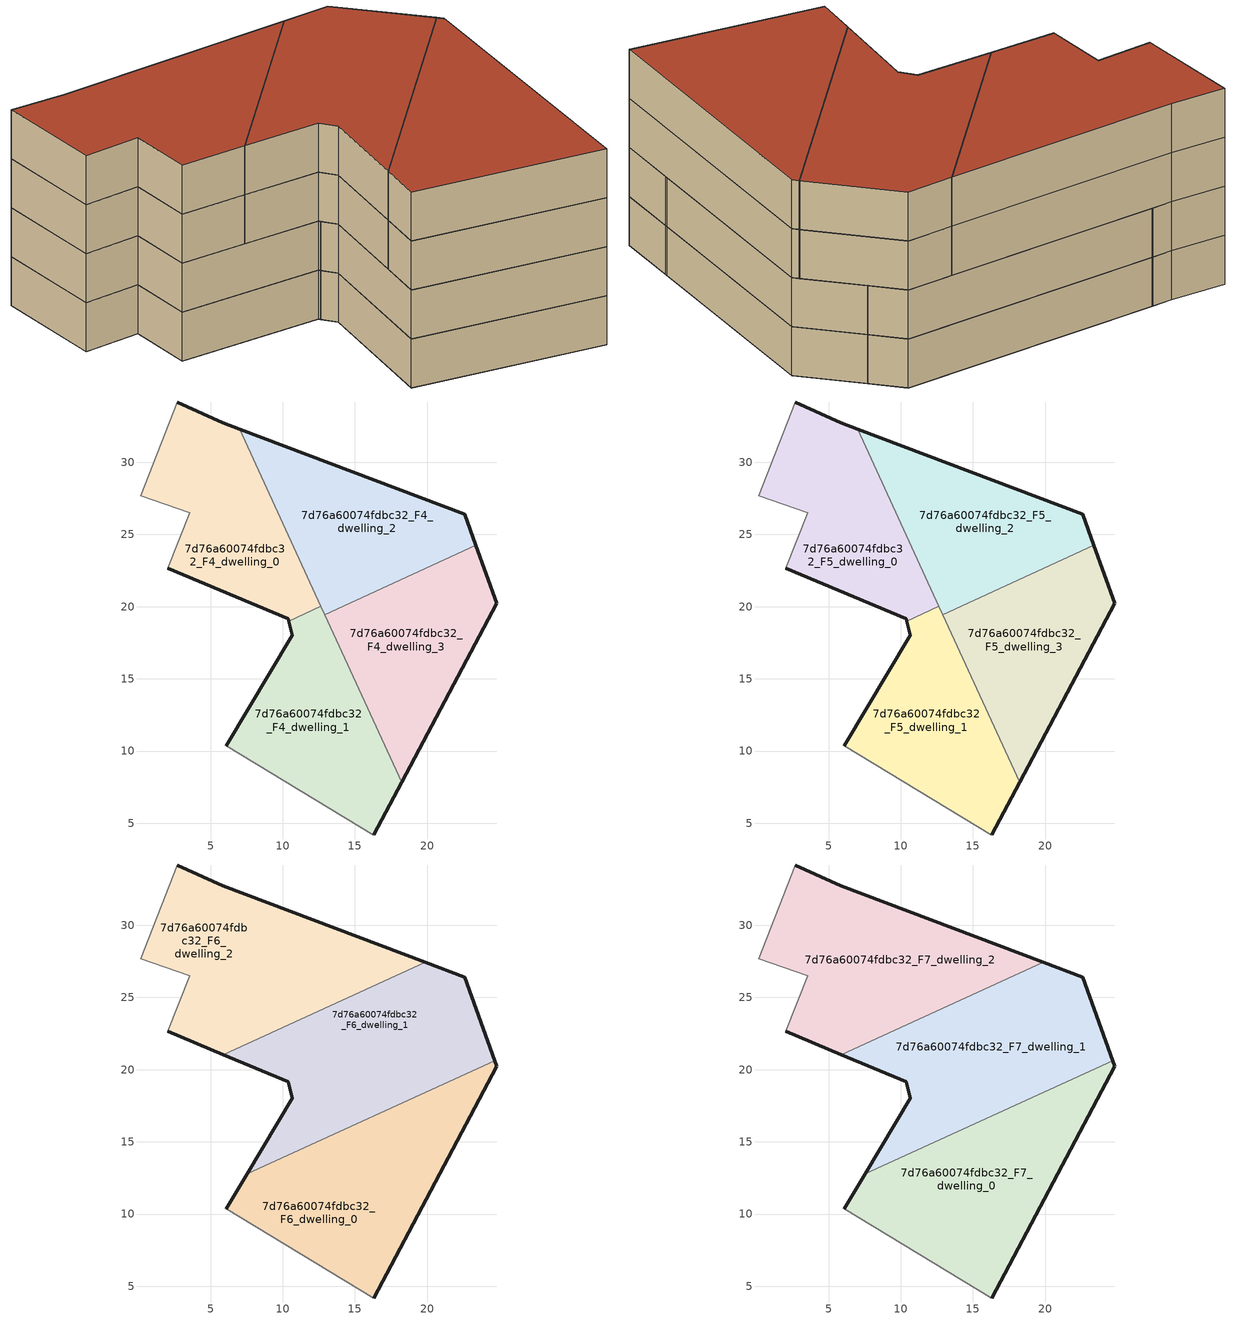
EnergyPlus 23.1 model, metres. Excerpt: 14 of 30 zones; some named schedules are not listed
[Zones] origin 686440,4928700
7d76a60074fdbc32_F4_dwelling_0
 floor to 7d76a60074fdbc32_F3_dwelling_0 (EU_floor_Construction): 12.65,20.02 7.03,32.27 5.85,32.72 2.69,34.17 0.18,27.68 3.56,26.49 2.06,22.65 10.38,19.15 10.41,19 z12
 wall outside (EU_wall_Construction): 2.69,34.17 5.85,32.72 7.03,32.27 / 10.41,19 10.38,19.15 2.06,22.65 z12:15
 wall adiabatic (EU_wall_Construction): 2.06,22.65 3.56,26.49 0.18,27.68 2.69,34.17 z12:15
 wall to 7d76a60074fdbc32_F4_dwelling_1 (EU_wall_Construction): 12.65,20.02 10.41,19 z12:15
 wall to 7d76a60074fdbc32_F4_dwelling_2 (EU_wall_Construction): 7.03,32.27 12.65,20.02 z12:15
7d76a60074fdbc32_F4_dwelling_1
 floor to 7d76a60074fdbc32_F3_dwelling_1 (EU_floor_Construction): 16.31,4.22 18.23,7.83 12.65,20.02 10.41,19 10.65,18.02 6.09,10.36 16.3,4.19 z12
 wall outside (EU_wall_Construction): 18.23,7.83 16.31,4.22 / 6.09,10.36 10.65,18.02 10.41,19 z12:15
 wall adiabatic (EU_wall_Construction): 16.31,4.22 16.3,4.19 6.09,10.36 z12:15
 wall to 7d76a60074fdbc32_F4_dwelling_3 (EU_wall_Construction): 12.91,19.45 18.23,7.83 z12:15
 wall to 7d76a60074fdbc32_F4_dwelling_2 (EU_wall_Construction): 12.64,20.02 12.91,19.45 z12:15
7d76a60074fdbc32_F4_dwelling_2
 floor to 7d76a60074fdbc32_F3_dwelling_2 (EU_floor_Construction): 23.38,24.25 22.61,26.4 7.03,32.27 12.91,19.45 z12
 wall outside (EU_wall_Construction): 7.03,32.27 22.61,26.4 23.38,24.25 z12:15
 wall to 7d76a60074fdbc32_F4_dwelling_3 (EU_wall_Construction): 23.38,24.25 12.91,19.45 z12:15
7d76a60074fdbc32_F4_dwelling_3
 floor to 7d76a60074fdbc32_F3_dwelling_3 (EU_floor_Construction): 18.23,7.83 24.81,20.22 23.38,24.25 12.91,19.45 z12
 wall outside (EU_wall_Construction): 23.38,24.25 24.81,20.22 18.23,7.83 z12:15
7d76a60074fdbc32_F5_dwelling_0
 floor to 7d76a60074fdbc32_F4_dwelling_0 (EU_floor_Construction): 12.65,20.02 7.03,32.27 5.85,32.72 2.69,34.17 0.18,27.68 3.56,26.49 2.06,22.65 10.38,19.15 10.41,19 z15
 wall outside (EU_wall_Construction): 2.69,34.17 5.85,32.72 7.03,32.27 / 10.41,19 10.38,19.15 2.06,22.65 z15:18
 wall adiabatic (EU_wall_Construction): 2.06,22.65 3.56,26.49 0.18,27.68 2.69,34.17 z15:18
 wall to 7d76a60074fdbc32_F5_dwelling_1 (EU_wall_Construction): 12.65,20.02 10.41,19 z15:18
 wall to 7d76a60074fdbc32_F5_dwelling_2 (EU_wall_Construction): 7.03,32.27 12.65,20.02 z15:18
7d76a60074fdbc32_F5_dwelling_1
 floor to 7d76a60074fdbc32_F4_dwelling_1 (EU_floor_Construction): 16.31,4.22 18.23,7.83 12.65,20.02 10.41,19 10.65,18.02 6.09,10.36 16.3,4.19 z15
 wall outside (EU_wall_Construction): 18.23,7.83 16.31,4.22 / 6.09,10.36 10.65,18.02 10.41,19 z15:18
 wall adiabatic (EU_wall_Construction): 16.31,4.22 16.3,4.19 6.09,10.36 z15:18
 wall to 7d76a60074fdbc32_F5_dwelling_3 (EU_wall_Construction): 12.91,19.45 18.23,7.83 z15:18
 wall to 7d76a60074fdbc32_F5_dwelling_2 (EU_wall_Construction): 12.64,20.02 12.91,19.45 z15:18
7d76a60074fdbc32_F5_dwelling_2
 floor to 7d76a60074fdbc32_F4_dwelling_2 (EU_floor_Construction): 23.38,24.25 22.61,26.4 7.03,32.27 12.91,19.45 z15
 wall outside (EU_wall_Construction): 7.03,32.27 22.61,26.4 23.38,24.25 z15:18
 wall to 7d76a60074fdbc32_F5_dwelling_3 (EU_wall_Construction): 23.38,24.25 12.91,19.45 z15:18
7d76a60074fdbc32_F5_dwelling_3
 floor to 7d76a60074fdbc32_F4_dwelling_3 (EU_floor_Construction): 18.23,7.83 24.81,20.22 23.38,24.25 12.91,19.45 z15
 wall outside (EU_wall_Construction): 23.38,24.25 24.81,20.22 18.23,7.83 z15:18
7d76a60074fdbc32_F6_dwelling_0
 floor to 7d76a60074fdbc32_F5_dwelling_1 (EU_floor_Construction): 16.3,4.19 18.23,7.83 14.5,15.97 7.53,12.78 6.09,10.36 z18
 floor to 7d76a60074fdbc32_F5_dwelling_3 (EU_floor_Construction): 18.23,7.83 24.81,20.22 24.67,20.63 14.5,15.97 z18
 wall outside (EU_wall_Construction): 24.67,20.63 24.81,20.22 16.3,4.19 / 6.09,10.36 7.53,12.78 z18:21
 wall to 7d76a60074fdbc32_F6_dwelling_1 (EU_wall_Construction): 7.53,12.78 24.67,20.63 z18:21
 wall adiabatic (EU_wall_Construction): 16.3,4.19 6.09,10.36 z18:21
7d76a60074fdbc32_F6_dwelling_1
 floor to 7d76a60074fdbc32_F5_dwelling_2 (EU_floor_Construction): 23.38,24.24 22.61,26.4 19.85,27.44 11.09,23.42 12.91,19.45 z18
 floor to 7d76a60074fdbc32_F5_dwelling_0 (EU_floor_Construction): 12.64,20.02 11.09,23.42 5.88,21.04 10.38,19.15 10.41,19 z18
 floor to 7d76a60074fdbc32_F5_dwelling_1 (EU_floor_Construction): 14.5,15.97 12.64,20.02 10.41,19 10.65,18.02 7.53,12.78 z18
 floor to 7d76a60074fdbc32_F5_dwelling_3 (EU_floor_Construction): 24.67,20.63 23.38,24.24 12.91,19.45 14.5,15.97 z18
 wall outside (EU_wall_Construction): 19.85,27.44 22.61,26.4 24.67,20.63 / 7.53,12.78 10.65,18.02 10.38,19.15 5.88,21.04 z18:21
 wall to 7d76a60074fdbc32_F6_dwelling_2 (EU_wall_Construction): 5.88,21.04 19.85,27.44 z18:21
7d76a60074fdbc32_F6_dwelling_2
 floor to 7d76a60074fdbc32_F5_dwelling_0 (EU_floor_Construction): 11.09,23.42 7.03,32.27 5.85,32.72 2.69,34.17 0.18,27.68 3.56,26.49 2.06,22.65 5.88,21.04 z18
 floor to 7d76a60074fdbc32_F5_dwelling_2 (EU_floor_Construction): 19.85,27.44 7.03,32.27 11.09,23.42 z18
 wall outside (EU_wall_Construction): 2.69,34.17 5.85,32.72 19.85,27.44 / 5.88,21.04 2.06,22.65 z18:21
 wall adiabatic (EU_wall_Construction): 2.06,22.65 3.56,26.49 0.18,27.68 2.69,34.17 z18:21
7d76a60074fdbc32_F7_dwelling_0
 floor to 7d76a60074fdbc32_F6_dwelling_0 (EU_floor_Construction): 16.3,4.19 24.81,20.22 24.67,20.63 7.53,12.78 6.09,10.36 z21
 wall outside (EU_wall_Construction): 24.67,20.63 24.81,20.22 16.3,4.19 / 6.09,10.36 7.53,12.78 z21:24
 wall to 7d76a60074fdbc32_F7_dwelling_1 (EU_wall_Construction): 7.53,12.78 24.67,20.63 z21:24
 wall adiabatic (EU_wall_Construction): 16.3,4.19 6.09,10.36 z21:24
 roof outside (EU_roof_Construction): 24.67,20.63 24.81,20.22 16.3,4.19 6.09,10.36 7.53,12.78 z24
7d76a60074fdbc32_F7_dwelling_1
 floor to 7d76a60074fdbc32_F6_dwelling_1 (EU_floor_Construction): 24.67,20.63 22.61,26.4 19.85,27.44 5.88,21.04 10.38,19.15 10.65,18.02 7.53,12.78 z21
 wall outside (EU_wall_Construction): 19.85,27.44 22.61,26.4 24.67,20.63 / 7.53,12.78 10.65,18.02 10.38,19.15 5.88,21.04 z21:24
 wall to 7d76a60074fdbc32_F7_dwelling_2 (EU_wall_Construction): 5.88,21.04 19.85,27.44 z21:24
 roof outside (EU_roof_Construction): 22.61,26.4 24.67,20.63 7.53,12.78 10.65,18.02 10.38,19.15 5.88,21.04 19.85,27.44 z24
7d76a60074fdbc32_F7_dwelling_2
 floor to 7d76a60074fdbc32_F6_dwelling_2 (EU_floor_Construction): 19.85,27.44 5.85,32.72 2.69,34.17 0.18,27.68 3.56,26.49 2.06,22.65 5.88,21.04 z21
 wall outside (EU_wall_Construction): 2.69,34.17 5.85,32.72 19.85,27.44 / 5.88,21.04 2.06,22.65 z21:24
 wall adiabatic (EU_wall_Construction): 2.06,22.65 3.56,26.49 0.18,27.68 2.69,34.17 z21:24
 roof outside (EU_roof_Construction): 19.85,27.44 5.88,21.04 2.06,22.65 3.56,26.49 0.18,27.68 2.69,34.17 5.85,32.72 z24
[Building]
EU S2 Campaign: North Axis=0; Terrain=City; Solar Distribution=FullExterior
[Site:Location]
Bologna: Latitude=44.5; Longitude=11.25; Time Zone=1; Elevation=37
[SizingPeriod:WeatherFileDays]
AnnualSizingPeriod: Begin Month=1; Begin Day of Month=1; End Month=12; End Day of Month=31; Day of Week for Start Day=Monday; Use Weather File Daylight Saving Period=No; Use Weather File Rain and Snow Indicators=No
[MATERIAL]
EU_InternalMass_Material: Roughness=MediumRough; Thickness=0.1; Conductivity=1; Density=1800; Specific Heat=900; Thermal Absorptance=0.9; Solar Absorptance=0.7; Visible Absorptance=0.7
[MATERIAL:NOMASS] Roughness=MediumRough; Thermal Absorptance=0.9; Solar Absorptance=0.7; Visible Absorptance=0.7
Name | Thermal Resistance
EU_wall_NoMass | 0.779417
EU_roof_NoMass | 0.435466
EU_floor_NoMass | 0.588222
[CONSTRUCTION]
EU_wall_Construction: EU_wall_NoMass
EU_roof_Construction: EU_roof_NoMass
EU_floor_Construction: EU_floor_NoMass
EU_InternalMass_Construction: EU_InternalMass_Material
[ZONE] Type=1; Multiplier=1; Ceiling Height=autocalculate; Floor Area=autocalculate; Part of Total Floor Area=Yes
Name | Volume
7d76a60074fdbc32_F4_dwelling_0; 7d76a60074fdbc32_F5_dwelling_0 | 287.31
7d76a60074fdbc32_F6_dwelling_0; 7d76a60074fdbc32_F7_dwelling_0 | 383.082
7d76a60074fdbc32_F4_dwelling_1; 7d76a60074fdbc32_F5_dwelling_1 | 287.304
7d76a60074fdbc32_F6_dwelling_1; 7d76a60074fdbc32_F7_dwelling_1 | 383.054
7d76a60074fdbc32_F4_dwelling_2; 7d76a60074fdbc32_F5_dwelling_2 | 287.308
7d76a60074fdbc32_F6_dwelling_2; 7d76a60074fdbc32_F7_dwelling_2 | 383.063
7d76a60074fdbc32_F4_dwelling_3; 7d76a60074fdbc32_F5_dwelling_3 | 287.309
[INTERNALMASS] Construction=EU_InternalMass_Construction
Name | Zone or ZoneList | Surface Area
7d76a60074fdbc32_F4_dwelling_0_EU_InternalMass | 7d76a60074fdbc32_F4_dwelling_0 | 95.7689
7d76a60074fdbc32_F4_dwelling_1_EU_InternalMass | 7d76a60074fdbc32_F4_dwelling_1 | 95.7684
7d76a60074fdbc32_F4_dwelling_2_EU_InternalMass | 7d76a60074fdbc32_F4_dwelling_2 | 95.768
7d76a60074fdbc32_F4_dwelling_3_EU_InternalMass | 7d76a60074fdbc32_F4_dwelling_3 | 95.7682
7d76a60074fdbc32_F5_dwelling_0_EU_InternalMass | 7d76a60074fdbc32_F5_dwelling_0 | 95.7689
7d76a60074fdbc32_F5_dwelling_1_EU_InternalMass | 7d76a60074fdbc32_F5_dwelling_1 | 95.7684
7d76a60074fdbc32_F5_dwelling_2_EU_InternalMass | 7d76a60074fdbc32_F5_dwelling_2 | 95.768
7d76a60074fdbc32_F5_dwelling_3_EU_InternalMass | 7d76a60074fdbc32_F5_dwelling_3 | 95.7682
7d76a60074fdbc32_F6_dwelling_0_EU_InternalMass | 7d76a60074fdbc32_F6_dwelling_0 | 127.694
7d76a60074fdbc32_F6_dwelling_1_EU_InternalMass | 7d76a60074fdbc32_F6_dwelling_1 | 127.685
7d76a60074fdbc32_F6_dwelling_2_EU_InternalMass | 7d76a60074fdbc32_F6_dwelling_2 | 127.688
7d76a60074fdbc32_F7_dwelling_0_EU_InternalMass | 7d76a60074fdbc32_F7_dwelling_0 | 127.694
7d76a60074fdbc32_F7_dwelling_1_EU_InternalMass | 7d76a60074fdbc32_F7_dwelling_1 | 127.685
7d76a60074fdbc32_F7_dwelling_2_EU_InternalMass | 7d76a60074fdbc32_F7_dwelling_2 | 127.688
[OTHEREQUIPMENT] Fuel Type=Electricity; Design Level Calculation Method=Watts/Area; Power per Zone Floor Area=1; Fraction Latent=0; Fraction Radiant=0; Fraction Lost=0; Carbon Dioxide Generation Rate=0; EndUse Subcategory=EU_Step8_InternalGains
Name | Zone or ZoneList or Space or SpaceList | Schedule
EU_Step8_InternalGain_7d76a60074fdbc32_F4_dwelling_0_f000 | 7d76a60074fdbc32_F4_dwelling_0 | EU_Step8_GainSchedule_7d76a60074fdbc32_F4_dwelling_0_f000
EU_Step8_InternalGain_7d76a60074fdbc32_F4_dwelling_1_f000 | 7d76a60074fdbc32_F4_dwelling_1 | EU_Step8_GainSchedule_7d76a60074fdbc32_F4_dwelling_1_f000
EU_Step8_InternalGain_7d76a60074fdbc32_F4_dwelling_2_f000 | 7d76a60074fdbc32_F4_dwelling_2 | EU_Step8_GainSchedule_7d76a60074fdbc32_F4_dwelling_2_f000
EU_Step8_InternalGain_7d76a60074fdbc32_F4_dwelling_3_f000 | 7d76a60074fdbc32_F4_dwelling_3 | EU_Step8_GainSchedule_7d76a60074fdbc32_F4_dwelling_3_f000
EU_Step8_InternalGain_7d76a60074fdbc32_F5_dwelling_0_f000 | 7d76a60074fdbc32_F5_dwelling_0 | EU_Step8_GainSchedule_7d76a60074fdbc32_F5_dwelling_0_f000
EU_Step8_InternalGain_7d76a60074fdbc32_F5_dwelling_1_f000 | 7d76a60074fdbc32_F5_dwelling_1 | EU_Step8_GainSchedule_7d76a60074fdbc32_F5_dwelling_1_f000
EU_Step8_InternalGain_7d76a60074fdbc32_F5_dwelling_2_f000 | 7d76a60074fdbc32_F5_dwelling_2 | EU_Step8_GainSchedule_7d76a60074fdbc32_F5_dwelling_2_f000
EU_Step8_InternalGain_7d76a60074fdbc32_F5_dwelling_3_f000 | 7d76a60074fdbc32_F5_dwelling_3 | EU_Step8_GainSchedule_7d76a60074fdbc32_F5_dwelling_3_f000
EU_Step8_InternalGain_7d76a60074fdbc32_F6_dwelling_0_f000 | 7d76a60074fdbc32_F6_dwelling_0 | EU_Step8_GainSchedule_7d76a60074fdbc32_F6_dwelling_0_f000
EU_Step8_InternalGain_7d76a60074fdbc32_F6_dwelling_1_f000 | 7d76a60074fdbc32_F6_dwelling_1 | EU_Step8_GainSchedule_7d76a60074fdbc32_F6_dwelling_1_f000
EU_Step8_InternalGain_7d76a60074fdbc32_F6_dwelling_2_f000 | 7d76a60074fdbc32_F6_dwelling_2 | EU_Step8_GainSchedule_7d76a60074fdbc32_F6_dwelling_2_f000
EU_Step8_InternalGain_7d76a60074fdbc32_F7_dwelling_0_f000 | 7d76a60074fdbc32_F7_dwelling_0 | EU_Step8_GainSchedule_7d76a60074fdbc32_F7_dwelling_0_f000
EU_Step8_InternalGain_7d76a60074fdbc32_F7_dwelling_1_f000 | 7d76a60074fdbc32_F7_dwelling_1 | EU_Step8_GainSchedule_7d76a60074fdbc32_F7_dwelling_1_f000
EU_Step8_InternalGain_7d76a60074fdbc32_F7_dwelling_2_f000 | 7d76a60074fdbc32_F7_dwelling_2 | EU_Step8_GainSchedule_7d76a60074fdbc32_F7_dwelling_2_f000
[ZONEVENTILATION:DESIGNFLOWRATE] Schedule=EU_AlwaysOn; Design Flow Rate Calculation Method=AirChanges/Hour; Air Changes per Hour=0.712058; Ventilation Type=Natural; Fan Pressure Rise=0; Fan Total Efficiency=1; Constant Term Coefficient=1; Temperature Term Coefficient=0; Velocity Term Coefficient=0; Velocity Squared Term Coefficient=0; Minimum Indoor Temperature=-100; Maximum Indoor Temperature=100; Delta Temperature=-100; Minimum Outdoor Temperature=-100; Maximum Outdoor Temperature=100; Maximum Wind Speed=40
Name | Zone or ZoneList or Space or SpaceList
EU_ConstantAir_7d76a60074fdbc32_F4_dwelling_0 | 7d76a60074fdbc32_F4_dwelling_0
EU_ConstantAir_7d76a60074fdbc32_F4_dwelling_1 | 7d76a60074fdbc32_F4_dwelling_1
EU_ConstantAir_7d76a60074fdbc32_F4_dwelling_2 | 7d76a60074fdbc32_F4_dwelling_2
EU_ConstantAir_7d76a60074fdbc32_F4_dwelling_3 | 7d76a60074fdbc32_F4_dwelling_3
EU_ConstantAir_7d76a60074fdbc32_F5_dwelling_0 | 7d76a60074fdbc32_F5_dwelling_0
EU_ConstantAir_7d76a60074fdbc32_F5_dwelling_1 | 7d76a60074fdbc32_F5_dwelling_1
EU_ConstantAir_7d76a60074fdbc32_F5_dwelling_2 | 7d76a60074fdbc32_F5_dwelling_2
EU_ConstantAir_7d76a60074fdbc32_F5_dwelling_3 | 7d76a60074fdbc32_F5_dwelling_3
EU_ConstantAir_7d76a60074fdbc32_F6_dwelling_0 | 7d76a60074fdbc32_F6_dwelling_0
EU_ConstantAir_7d76a60074fdbc32_F6_dwelling_1 | 7d76a60074fdbc32_F6_dwelling_1
EU_ConstantAir_7d76a60074fdbc32_F6_dwelling_2 | 7d76a60074fdbc32_F6_dwelling_2
EU_ConstantAir_7d76a60074fdbc32_F7_dwelling_0 | 7d76a60074fdbc32_F7_dwelling_0
EU_ConstantAir_7d76a60074fdbc32_F7_dwelling_1 | 7d76a60074fdbc32_F7_dwelling_1
EU_ConstantAir_7d76a60074fdbc32_F7_dwelling_2 | 7d76a60074fdbc32_F7_dwelling_2
[HVACTEMPLATE:ZONE:IDEALLOADSAIRSYSTEM] System Availability Schedule=EU_AlwaysOn; Maximum Heating Supply Air Temperature=50; Minimum Cooling Supply Air Temperature=13; Maximum Heating Supply Air Humidity Ratio=0.0156; Minimum Cooling Supply Air Humidity Ratio=0.0077; Heating Limit=NoLimit; Cooling Limit=NoLimit; Heating Availability Schedule=EU_AlwaysOn; Cooling Availability Schedule=EU_CoolingOff; Dehumidification Control Type=ConstantSensibleHeatRatio; Cooling Sensible Heat Ratio=0.7; Dehumidification Setpoint=60; Humidification Control Type=None; Humidification Setpoint=30; Outdoor Air Method=None; Outdoor Air Flow Rate per Person=0.00944; Outdoor Air Flow Rate per Zone Floor Area=0; Outdoor Air Flow Rate per Zone=0; Demand Controlled Ventilation Type=None; Outdoor Air Economizer Type=NoEconomizer; Heat Recovery Type=None; Sensible Heat Recovery Effectiveness=0.7; Latent Heat Recovery Effectiveness=0.65
Name | Template Thermostat
7d76a60074fdbc32_F4_dwelling_0 | EU_HeatOnly_7d76a60074fdbc32_F4_dwelling_0
7d76a60074fdbc32_F4_dwelling_1 | EU_HeatOnly_7d76a60074fdbc32_F4_dwelling_1
7d76a60074fdbc32_F4_dwelling_2 | EU_HeatOnly_7d76a60074fdbc32_F4_dwelling_2
7d76a60074fdbc32_F4_dwelling_3 | EU_HeatOnly_7d76a60074fdbc32_F4_dwelling_3
7d76a60074fdbc32_F5_dwelling_0 | EU_HeatOnly_7d76a60074fdbc32_F5_dwelling_0
7d76a60074fdbc32_F5_dwelling_1 | EU_HeatOnly_7d76a60074fdbc32_F5_dwelling_1
7d76a60074fdbc32_F5_dwelling_2 | EU_HeatOnly_7d76a60074fdbc32_F5_dwelling_2
7d76a60074fdbc32_F5_dwelling_3 | EU_HeatOnly_7d76a60074fdbc32_F5_dwelling_3
7d76a60074fdbc32_F6_dwelling_0 | EU_HeatOnly_7d76a60074fdbc32_F6_dwelling_0
7d76a60074fdbc32_F6_dwelling_1 | EU_HeatOnly_7d76a60074fdbc32_F6_dwelling_1
7d76a60074fdbc32_F6_dwelling_2 | EU_HeatOnly_7d76a60074fdbc32_F6_dwelling_2
7d76a60074fdbc32_F7_dwelling_0 | EU_HeatOnly_7d76a60074fdbc32_F7_dwelling_0
7d76a60074fdbc32_F7_dwelling_1 | EU_HeatOnly_7d76a60074fdbc32_F7_dwelling_1
7d76a60074fdbc32_F7_dwelling_2 | EU_HeatOnly_7d76a60074fdbc32_F7_dwelling_2
[SIZING:ZONE] Zone Cooling Design Supply Air Temperature Input Method=SupplyAirTemperature; Zone Cooling Design Supply Air Temperature=13; Zone Heating Design Supply Air Temperature Input Method=SupplyAirTemperature; Zone Heating Design Supply Air Temperature=50; Zone Cooling Design Supply Air Humidity Ratio=0.008; Zone Heating Design Supply Air Humidity Ratio=0.008; Cooling Design Air Flow Method=DesignDay; Cooling Design Air Flow Rate=0; Cooling Minimum Air Flow per Zone Floor Area=0.000762; Cooling Minimum Air Flow=0; Cooling Minimum Air Flow Fraction=0.2; Heating Design Air Flow Method=DesignDay; Heating Design Air Flow Rate=0; Heating Maximum Air Flow per Zone Floor Area=0.002032; Heating Maximum Air Flow=0.141576; Heating Maximum Air Flow Fraction=0.3; Account for Dedicated Outdoor Air System=No; Dedicated Outdoor Air System Control Strategy=NeutralSupplyAir; Dedicated Outdoor Air Low Setpoint Temperature for Design=autosize; Dedicated Outdoor Air High Setpoint Temperature for Design=autosize; Zone Load Sizing Method=Sensible Load Only No Latent Load; Zone Latent Cooling Design Supply Air Humidity Ratio Input Method=HumidityRatioDifference; Zone Cooling Design Supply Air Humidity Ratio Difference=0.005; Zone Latent Heating Design Supply Air Humidity Ratio Input Method=HumidityRatioDifference; Zone Humidification Design Supply Air Humidity Ratio Difference=0.005
7d76a60074fdbc32_F4_dwelling_0; 7d76a60074fdbc32_F4_dwelling_1; 7d76a60074fdbc32_F4_dwelling_2; 7d76a60074fdbc32_F4_dwelling_3; 7d76a60074fdbc32_F5_dwelling_0; 7d76a60074fdbc32_F5_dwelling_1; 7d76a60074fdbc32_F5_dwelling_2; 7d76a60074fdbc32_F5_dwelling_3; 7d76a60074fdbc32_F6_dwelling_0; 7d76a60074fdbc32_F6_dwelling_1; 7d76a60074fdbc32_F6_dwelling_2; 7d76a60074fdbc32_F7_dwelling_0; 7d76a60074fdbc32_F7_dwelling_1; 7d76a60074fdbc32_F7_dwelling_2
[SCHEDULE:FILE] Column Number=1; Rows to Skip at Top=0; Number of Hours of Data=8760; Column Separator=Comma; Interpolate to Timestep=No; Minutes per Item=60; Adjust Schedule for Daylight Savings=Yes
Name | File
EU_Step8_GainSchedule_7d76a60074fdbc32_F4_dwelling_0_f000 | ../../schedules/7d76a60074fdbc32/7d76a60074fdbc32_F4_dwelling_0_f000_gain.csv
EU_Step8_GainSchedule_7d76a60074fdbc32_F4_dwelling_1_f000 | ../../schedules/7d76a60074fdbc32/7d76a60074fdbc32_F4_dwelling_1_f000_gain.csv
